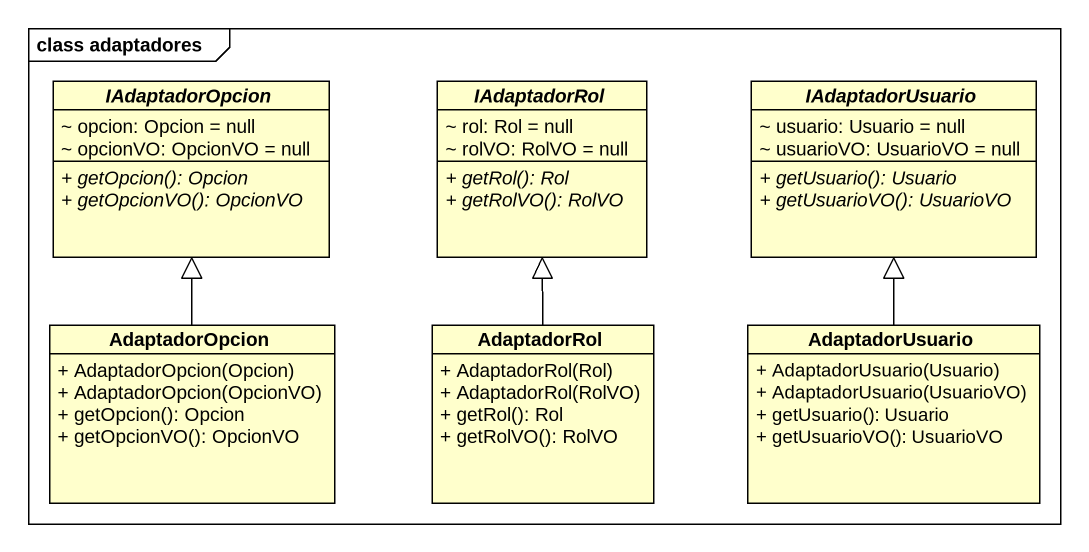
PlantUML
@startuml
mainframe class adaptadores
hide circle
hide empty members
skinparam classAttributeIconSize 0
abstract class IAdaptadorOpcion {
  ~ opcion: Opcion = null
  ~ opcionVO: OpcionVO = null
  {abstract} + getOpcion(): Opcion
  {abstract} + getOpcionVO(): OpcionVO
}
abstract class IAdaptadorRol {
  ~ rol: Rol = null
  ~ rolVO: RolVO = null
  {abstract} + getRol(): Rol
  {abstract} + getRolVO(): RolVO
}
abstract class IAdaptadorUsuario {
  ~ usuario: Usuario = null
  ~ usuarioVO: UsuarioVO = null
  {abstract} + getUsuario(): Usuario
  {abstract} + getUsuarioVO(): UsuarioVO
}
class AdaptadorOpcion {
  + AdaptadorOpcion(Opcion)
  + AdaptadorOpcion(OpcionVO)
  + getOpcion(): Opcion
  + getOpcionVO(): OpcionVO
}
class AdaptadorRol {
  + AdaptadorRol(Rol)
  + AdaptadorRol(RolVO)
  + getRol(): Rol
  + getRolVO(): RolVO
}
class AdaptadorUsuario {
  + AdaptadorUsuario(Usuario)
  + AdaptadorUsuario(UsuarioVO)
  + getUsuario(): Usuario
  + getUsuarioVO(): UsuarioVO
}
AdaptadorOpcion -up-|> IAdaptadorOpcion
AdaptadorRol -up-|> IAdaptadorRol
AdaptadorUsuario -up-|> IAdaptadorUsuario
@enduml
